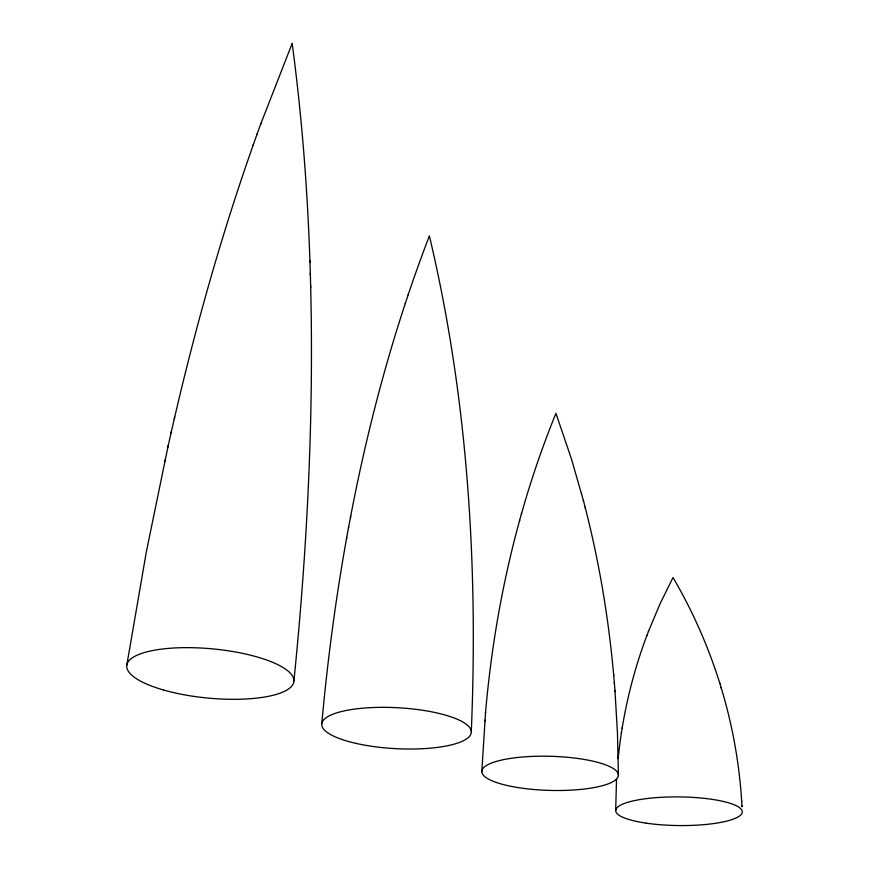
<?xml version="1.0" encoding="UTF-8"?>
<svg xmlns="http://www.w3.org/2000/svg" width="869" height="869" viewBox="0 0 869 869"><rect width="100%" height="100%" fill="white"/><g stroke="black" fill="none" stroke-linecap="round" stroke-linejoin="round"><path stroke-width="1.3" d="M615.686 810.495L616.523 779.135M471.302 731.687C478.211 565.621 467.848 397.926 429.384 235.89C393.005 330.437 366.827 428.721 348.415 528.276M481.806 771.715L485.586 711.939M484.783 721.379L484.902 720.173M485.478 713.156C494.342 610.549 517.033 508.832 555.932 413.351L571.552 459.256L583.555 501.131M321.758 723.92C327.754 657.822 336.564 591.963 348.708 526.701M293.939 680.785C307.593 545.406 314.317 409.18 310.309 273.116M618.152 758.594C622.378 716.534 631.991 675.017 646.916 635.456M126.765 665.382L146.318 552.021L168.228 445.504M621.357 733.327L621.52 732.328M622.15 728.32L622.313 727.331M346.459 539.03L346.753 537.455M350.424 517.609L350.718 516.045M164.61 461.884L165.045 459.929M167.782 447.459L171.432 431.241M174.234 419.108C196.6 322.584 223.681 227.091 257.181 133.826M170.997 433.207L174.68 417.142M519.423 521.172L519.673 520.259M521.389 514.111L521.628 513.242M405.258 303.542L405.475 302.868M408.158 294.819L408.365 294.222M253.031 145.481L253.379 144.493M260.711 124.093L292.158 43.45C302.423 120.172 308.147 197.459 310.352 274.81M256.866 134.728L261.004 123.279M648.437 631.448L660.049 603.836L673.008 577.516C712.852 645.482 736.858 722.769 741.681 801.457M646.688 636.065L648.654 630.883M719.608 682.643L719.88 683.523M721.096 687.488L721.368 688.389M581.491 493.375L581.687 494.124M585.163 507.333C599.99 565.111 609.538 624.203 614.426 683.642M583.349 500.327L585.391 508.169M613.612 674.311L613.72 675.582M614.959 690.497L617.457 732.969L618.413 775.3A68.325 17.065 1.6 0 1 515.393 787.14A68.325 17.065 1.6 0 1 516.523 757.605A68.325 17.065 1.6 0 1 618.413 775.3M614.318 682.382L615.067 691.757M741.941 805.813L741.996 806.769L741.615 800.49M309.907 260.591L309.961 262.242M310.646 285.76L310.7 287.498M646.286 823.171A63.296 14.328 0.6 0 0 742.256 812.091A63.296 14.328 0.6 0 0 648.393 798.383A63.296 14.328 0.6 0 0 646.286 823.171M355.953 743.375A74.886 20.476 3.1 0 0 471.215 733.023A74.886 20.476 3.1 0 0 362.395 708.224A74.886 20.476 3.1 0 0 355.953 743.375M163.481 689.986A83.956 24.712 5.4 0 0 293.733 682.371A83.956 24.712 5.4 0 0 173.757 648.013A83.956 24.712 5.4 0 0 163.481 689.986"/></g></svg>
